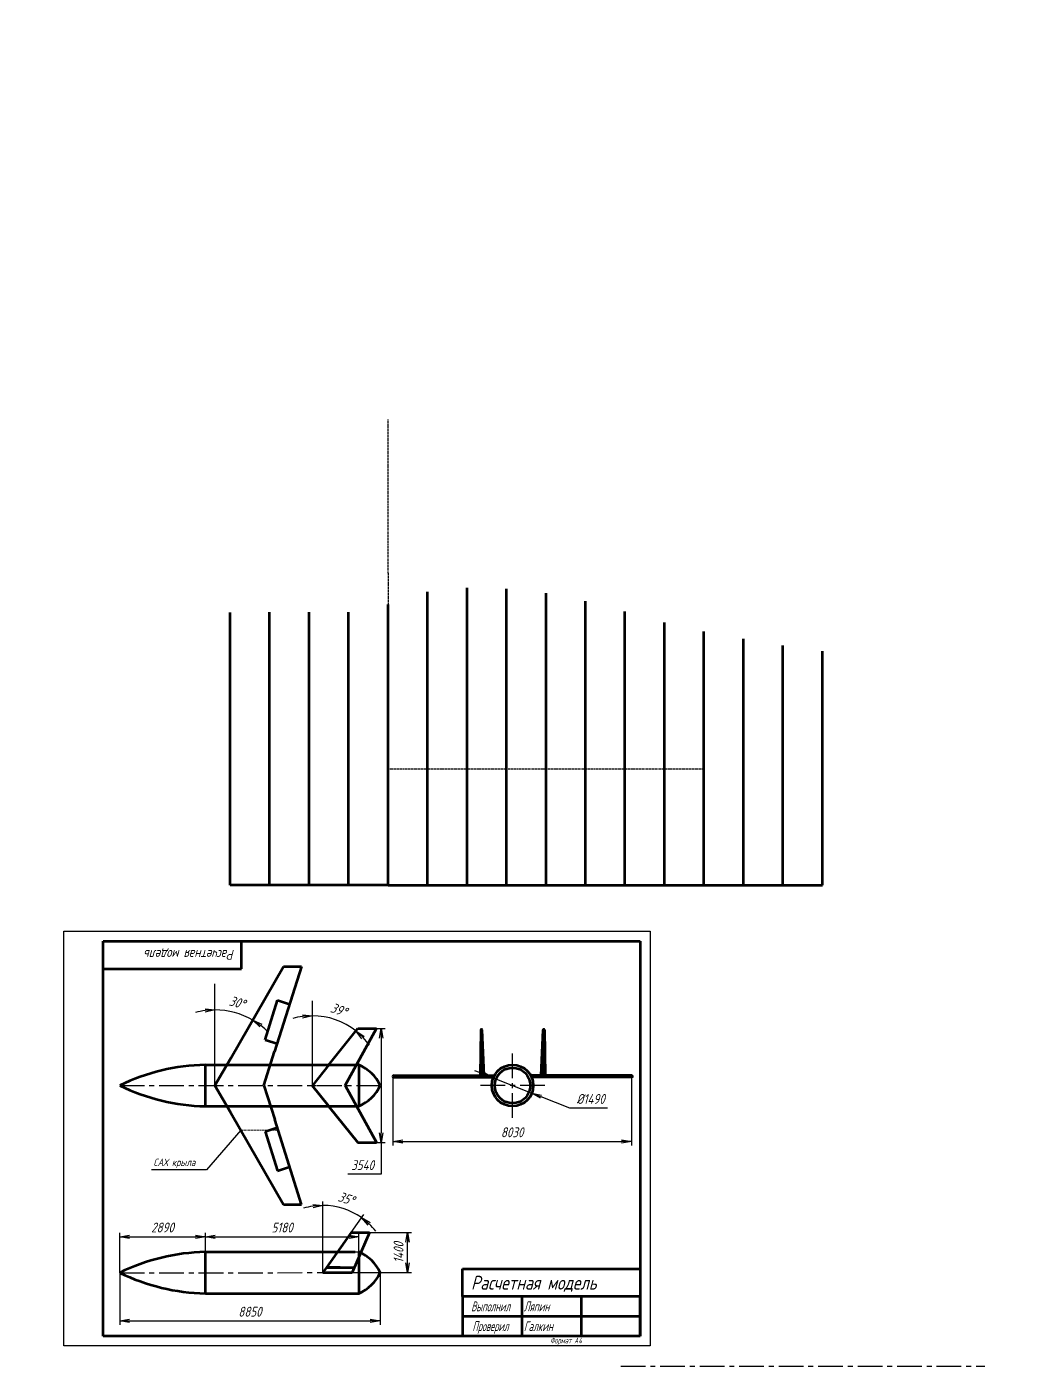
# Model space of a CAD drawing. Header units: millimetres. Extents: x 31085 to 182632, y 10507 to 87776.
# Drawn here: x 145014 to 145524, y 69794 to 70472 of the extents above; entities that cross this region are included whole.
import ezdxf
from ezdxf.enums import TextEntityAlignment as Align

# ---------------------------------------------------------------- set-up
doc = ezdxf.new("R2010")
doc.units = ezdxf.units.MM
doc.linetypes.add('CENTER', pattern=[2, 1.25, -0.25, 0.25, -0.25])
doc.linetypes.add('DASHED', pattern=[0.75, 0.5, -0.25])
for name, color, linetype, lineweight in [('_axes (Оси)', 6, 'CENTER', 30), ('_basic (Основной)', 4, 'Continuous', 60), ('_contour (Тонкий)', 7, 'Continuous', 30), ('_invisible (Невидимый)', 1, 'DASHED', 30), ('_stencil (Трафарет)', 7, 'Continuous', 30), ('_text (Надписи)', 2, 'Continuous', 30), ('_НЕВИДИМЫЙ', 1, 'DASHED', 20)]:
    doc.layers.add(name, color=color, linetype=linetype, lineweight=lineweight)
doc.styles.add('ESKD', font='eskd.shx', dxfattribs={"oblique": 15, "height": 5})
doc.styles.add('ЕСКД', font='eskd', dxfattribs={"oblique": 15, "height": 3.5})
doc.dimstyles.new('ESKD', dxfattribs={"dimtxt": 5, "dimasz": 5, "dimexe": 2, "dimexo": 0, "dimgap": 2, "dimtad": 1, "dimtoh": 1, "dimzin": 12, "dimdsep": 46, "dimtxsty": 'ESKD', "dimblk1": 'OPEN', "dimblk2": 'OPEN', "dimsah": 1, "dimcen": 5, "dimclrd": 256, "dimclre": 256, "dimclrt": 2, "dimadec": 0, "dimazin": 0, "dimtfac": 1, "dimtmove": 0, "dimatfit": 3, "dimldrblk": 'OPEN', "dimfxl": 1, "dimtolj": 1, "dimtzin": 12, "dimlwd": -1, "dimlwe": -1, "dimarcsym": 0})

# ---------------------------------------------------------------- blocks, each defined once
blk = doc.blocks.new('_OPEN')
at = {"color": 0, "linetype": 'ByBlock'}
for p, q in [((-1, 0.17), (0, 0)), ((0, 0), (-1, -0.17)), ((0, 0), (-1, 0))]:
    blk.add_line(p, q, dxfattribs=at)
blk = doc.blocks.new('*D85')
at = {"layer": '_stencil (Трафарет)', "transparency": 16777216}
for p, q in [((145060.84, 69841.57), (145060.84, 69815.13)), ((145192.8, 69841.59), (145192.8, 69815.13)), ((145065.84, 69817.13), (145187.8, 69817.13))]:
    blk.add_line(p, q, dxfattribs=at)
at = {"layer": 'Defpoints', "color": 0, "transparency": 16777216}
for p in [(145060.84, 69841.57), (145192.8, 69841.59), (145192.8, 69817.13)]:
    blk.add_point(p, dxfattribs=at)
at = {"layer": '_stencil (Трафарет)', "transparency": 16777216, "xscale": 5, "yscale": 5, "zscale": 5, "rotation": 180}
blk.add_blockref('_OPEN', (145060.84, 69817.13), dxfattribs=at)
at = {"layer": '_stencil (Трафарет)', "transparency": 16777216, "xscale": 5, "yscale": 5, "zscale": 5}
blk.add_blockref('_OPEN', (145192.8, 69817.13), dxfattribs=at)
at = {"layer": '_stencil (Трафарет)', "color": 2, "transparency": 16777216, "insert": (145126.82, 69821.82), "char_height": 5, "attachment_point": 5, "style": 'ESKD'}
blk.add_mtext('\\A1;8850', dxfattribs=at)
blk = doc.blocks.new('*D86')
at = {"layer": '_stencil (Трафарет)', "transparency": 16777216}
for p, q in [((145199.19, 69940.95), (145199.19, 69905.96)), ((145320.08, 69940.95), (145320.08, 69905.96)), ((145204.19, 69907.96), (145315.08, 69907.96))]:
    blk.add_line(p, q, dxfattribs=at)
at = {"layer": 'Defpoints', "color": 0, "transparency": 16777216}
for p in [(145199.19, 69940.95), (145320.08, 69940.95), (145320.08, 69907.96)]:
    blk.add_point(p, dxfattribs=at)
at = {"layer": '_stencil (Трафарет)', "transparency": 16777216, "xscale": 5, "yscale": 5, "zscale": 5, "rotation": 180}
blk.add_blockref('_OPEN', (145199.19, 69907.96), dxfattribs=at)
at = {"layer": '_stencil (Трафарет)', "transparency": 16777216, "xscale": 5, "yscale": 5, "zscale": 5}
blk.add_blockref('_OPEN', (145320.08, 69907.96), dxfattribs=at)
at = {"layer": '_stencil (Трафарет)', "color": 2, "transparency": 16777216, "insert": (145259.64, 69912.66), "char_height": 5, "attachment_point": 5, "style": 'ESKD'}
blk.add_mtext('\\A1;8030', dxfattribs=at)
blk = doc.blocks.new('*D87')
at = {"layer": '_stencil (Трафарет)', "transparency": 16777216}
for p, q in [((145190.93, 69965.27), (145195.32, 69965.27)), ((145193.32, 69960.27), (145193.32, 69912.43)), ((145190.97, 69907.43), (145195.32, 69907.43)), ((145193.32, 69907.43), (145193.32, 69891.4)), ((145193.32, 69891.4), (145176.48, 69891.4))]:
    blk.add_line(p, q, dxfattribs=at)
at = {"layer": 'Defpoints', "color": 0, "transparency": 16777216}
for p in [(145190.93, 69965.27), (145190.97, 69907.43), (145193.32, 69907.43)]:
    blk.add_point(p, dxfattribs=at)
at = {"layer": '_stencil (Трафарет)', "transparency": 16777216, "xscale": 5, "yscale": 5, "zscale": 5}
for p, rotation in [((145193.32, 69965.27), 90), ((145193.32, 69907.43), 270)]:
    blk.add_blockref('_OPEN', p, dxfattribs=dict(at, rotation=rotation))
at = {"layer": '_stencil (Трафарет)', "color": 2, "transparency": 16777216, "insert": (145183.9, 69896.03), "char_height": 5, "attachment_point": 5, "style": 'ESKD'}
blk.add_mtext('\\A1;3540', dxfattribs=at)
blk = doc.blocks.new('*D88')
at = {"layer": '_stencil (Трафарет)', "transparency": 16777216}
for p, q in [((145245.44, 69942.03), (145240.79, 69943.86)), ((145250.09, 69940.2), (145269.63, 69932.51)), ((145288.88, 69924.94), (145274.29, 69930.68)), ((145307.95, 69924.94), (145288.88, 69924.94))]:
    blk.add_line(p, q, dxfattribs=at)
at = {"layer": 'Defpoints', "color": 0, "transparency": 16777216}
for p in [(145250.09, 69940.2), (145269.63, 69932.51)]:
    blk.add_point(p, dxfattribs=at)
at = {"layer": '_stencil (Трафарет)', "transparency": 16777216, "xscale": 5, "yscale": 5, "zscale": 5}
for p, rotation in [((145250.09, 69940.2), 338.5273488331391), ((145269.63, 69932.51), 158.5273488331391)]:
    blk.add_blockref('_OPEN', p, dxfattribs=dict(at, rotation=rotation))
at = {"layer": '_stencil (Трафарет)', "color": 2, "transparency": 16777216, "insert": (145299.41, 69929.54), "char_height": 5, "attachment_point": 5, "style": 'ESKD'}
blk.add_mtext('\\A1;%%C1490', dxfattribs=at)
blk = doc.blocks.new('*D89')
at = {"layer": '_stencil (Трафарет)', "transparency": 16777216}
for p, q in [((145060.84, 69841.57), (145060.84, 69861.76)), ((145065.84, 69859.76), (145099.23, 69859.76)), ((145104.23, 69852.07), (145104.23, 69861.76))]:
    blk.add_line(p, q, dxfattribs=at)
at = {"layer": 'Defpoints', "color": 0, "transparency": 16777216}
for p in [(145104.23, 69859.76), (145104.23, 69852.07), (145060.84, 69841.57)]:
    blk.add_point(p, dxfattribs=at)
at = {"layer": '_stencil (Трафарет)', "transparency": 16777216, "xscale": 5, "yscale": 5, "zscale": 5, "rotation": 180}
blk.add_blockref('_OPEN', (145060.84, 69859.76), dxfattribs=at)
at = {"layer": '_stencil (Трафарет)', "transparency": 16777216, "xscale": 5, "yscale": 5, "zscale": 5}
blk.add_blockref('_OPEN', (145104.23, 69859.76), dxfattribs=at)
at = {"layer": '_stencil (Трафарет)', "color": 2, "transparency": 16777216, "insert": (145082.54, 69864.46), "char_height": 5, "attachment_point": 5, "style": 'ESKD'}
blk.add_mtext('\\A1;2890', dxfattribs=at)
blk = doc.blocks.new('*D90')
at = {"layer": '_stencil (Трафарет)', "transparency": 16777216}
for p, q in [((145104.23, 69852.07), (145104.23, 69861.76)), ((145109.23, 69859.76), (145177, 69859.76)), ((145182, 69852.09), (145182, 69861.76))]:
    blk.add_line(p, q, dxfattribs=at)
at = {"layer": 'Defpoints', "color": 0, "transparency": 16777216}
for p in [(145182, 69859.76), (145104.23, 69852.07), (145182, 69852.09)]:
    blk.add_point(p, dxfattribs=at)
at = {"layer": '_stencil (Трафарет)', "transparency": 16777216, "xscale": 5, "yscale": 5, "zscale": 5, "rotation": 180}
blk.add_blockref('_OPEN', (145104.23, 69859.76), dxfattribs=at)
at = {"layer": '_stencil (Трафарет)', "transparency": 16777216, "xscale": 5, "yscale": 5, "zscale": 5}
blk.add_blockref('_OPEN', (145182, 69859.76), dxfattribs=at)
at = {"layer": '_stencil (Трафарет)', "color": 2, "transparency": 16777216, "insert": (145143.12, 69864.44), "char_height": 5, "attachment_point": 5, "style": 'ESKD'}
blk.add_mtext('\\A1;5180', dxfattribs=at)
blk = doc.blocks.new('*D91')
at = {"layer": '_stencil (Трафарет)', "transparency": 16777216}
for p, q in [((145187.37, 69861.97), (145208.62, 69861.97)), ((145206.62, 69846.6), (145206.62, 69856.97)), ((145178.53, 69841.6), (145208.62, 69841.6))]:
    blk.add_line(p, q, dxfattribs=at)
at = {"layer": 'Defpoints', "color": 0, "transparency": 16777216}
for p in [(145187.37, 69861.97), (145206.62, 69861.97), (145178.53, 69841.6)]:
    blk.add_point(p, dxfattribs=at)
at = {"layer": '_stencil (Трафарет)', "transparency": 16777216, "xscale": 5, "yscale": 5, "zscale": 5}
for p, rotation in [((145206.62, 69861.97), 90), ((145206.62, 69841.6), 270)]:
    blk.add_blockref('_OPEN', p, dxfattribs=dict(at, rotation=rotation))
at = {"layer": '_stencil (Трафарет)', "color": 2, "transparency": 16777216, "insert": (145202.12, 69851.78), "char_height": 5, "attachment_point": 5, "rotation": 90, "style": 'ESKD'}
blk.add_mtext('\\A1;1400', dxfattribs=at)
blk = doc.blocks.new('*D92')
at = {"layer": '_stencil (Трафарет)', "transparency": 16777216}
for p, q in [((145163.76, 69867.46), (145163.76, 69877.65)), ((145178.07, 69861.97), (145184.48, 69871.09))]:
    blk.add_line(p, q, dxfattribs=at)
for start, end in [(98.42132, 106.84263), (54.90118, 90), (38.05854, 46.47986)]:
    blk.add_arc((145163.76, 69841.6), 34.05, start, end, dxfattribs=at)
at = {"layer": 'Defpoints', "color": 0, "transparency": 16777216}
for p in [(145177.28, 69872.85), (145163.76, 69867.46), (145178.07, 69861.97), (145163.76, 69841.6), (145165.55, 69844.16)]:
    blk.add_point(p, dxfattribs=at)
at = {"layer": '_stencil (Трафарет)', "transparency": 16777216, "xscale": 5, "yscale": 5, "zscale": 5}
for p, rotation in [((145163.76, 69875.65), 4.210657774866052), ((145183.33, 69869.46), 140.6905177987421)]:
    blk.add_blockref('_OPEN', p, dxfattribs=dict(at, rotation=rotation))
at = {"layer": '_stencil (Трафарет)', "color": 2, "transparency": 16777216, "insert": (145175.62, 69879.11), "char_height": 5, "attachment_point": 5, "rotation": 342.45059, "style": 'ESKD'}
blk.add_mtext('\\A1;35°', dxfattribs=at)
blk = doc.blocks.new('*D93')
at = {"layer": '_contour (Тонкий)', "transparency": 16777216}
for start, end in [(98.1174, 106.23481), (51.43879, 90), (35.20398, 43.32138)]:
    blk.add_arc((145158.44, 69936.35), 35.32, start, end, dxfattribs=at)
at = {"layer": 'Defpoints', "color": 0, "transparency": 16777216}
for p in [(145158.44, 69979.16), (145173.76, 69968.18), (145181.48, 69965.27), (145166.69, 69946.7), (145158.44, 69936.35)]:
    blk.add_point(p, dxfattribs=at)
at = {"layer": '_contour (Тонкий)', "transparency": 16777216, "xscale": 5, "yscale": 5, "zscale": 5}
for p, rotation in [((145158.44, 69971.67), 4.058701282094494), ((145180.45, 69963.97), 137.3800841128026)]:
    blk.add_blockref('_OPEN', p, dxfattribs=dict(at, rotation=rotation))
at = {"layer": '_contour (Тонкий)', "color": 2, "transparency": 16777216, "insert": (145171.85, 69974.69), "char_height": 5, "attachment_point": 5, "rotation": 340.71939, "style": 'ESKD'}
blk.add_mtext('\\A1;39°', dxfattribs=at)
blk = doc.blocks.new('*D94')
at = {"layer": '_contour (Тонкий)', "transparency": 16777216}
for start, end in [(60.02406, 90), (97.49366, 104.98732), (45.03673, 52.5304)]:
    blk.add_arc((145109.11, 69936.34), 38.26, start, end, dxfattribs=at)
at = {"layer": 'Defpoints', "color": 0, "transparency": 16777216}
for p in [(145143.83, 69996.55), (145109.11, 69987.76), (145122.18, 69972.3), (145117.08, 69950.16), (145109.11, 69936.34)]:
    blk.add_point(p, dxfattribs=at)
at = {"layer": '_contour (Тонкий)', "transparency": 16777216, "xscale": 5, "yscale": 5, "zscale": 5}
for p, rotation in [((145109.11, 69974.6), 3.746831187921225), ((145128.22, 69969.48), 146.2772262896489)]:
    blk.add_blockref('_OPEN', p, dxfattribs=dict(at, rotation=rotation))
at = {"layer": '_contour (Тонкий)', "color": 2, "transparency": 16777216, "insert": (145120.37, 69978.41), "char_height": 5, "attachment_point": 5, "rotation": 345.01203, "style": 'ESKD'}
blk.add_mtext('\\A1;30°', dxfattribs=at)
blk = doc.blocks.new('*D173')
at = {"layer": '_contour (Тонкий)', "transparency": 16777216}
for p, q in [((170605.56, 87767.65), (170605.56, 87776.38)), ((144413.7, 70196.13), (144446.49, 70196.13)), ((144444.49, 70191.13), (144444.49, 70124.09)), ((144413.7, 70119.09), (144446.49, 70119.09))]:
    blk.add_line(p, q, dxfattribs=at)
blk.add_arc((170605.56, 86048.11), 1726.27, 55.06713, 89.83405, dxfattribs=at)
at = {"layer": 'Defpoints', "color": 0, "transparency": 16777216}
for p in [(170605.56, 87767.65), (171291.12, 87632.41), (171599.67, 87462.64), (170605.56, 86048.11), (170605.56, 86048.11), (144413.7, 70196.13), (144413.7, 70119.09), (144444.49, 70119.09)]:
    blk.add_point(p, dxfattribs=at)
at = {"layer": '_contour (Тонкий)', "transparency": 16777216, "xscale": 5, "yscale": 5, "zscale": 5}
for p, rotation in [((170605.56, 87774.38), 179.9170236007294), ((171598.14, 87460.48), 324.9841519728149), ((144444.49, 70196.13), 90), ((144444.49, 70119.09), 270)]:
    blk.add_blockref('_OPEN', p, dxfattribs=dict(at, rotation=rotation))
at = {"layer": '_contour (Тонкий)', "color": 2, "transparency": 16777216, "char_height": 5, "attachment_point": 5, "style": 'ESKD'}
for s, insert, rotation in [('\\A1;35°', (171127.68, 87699.08), 342.45059), ('\\A1;1400', (144439.99, 70157.61), 90)]:
    blk.add_mtext(s, dxfattribs=dict(at, insert=insert, rotation=rotation))

msp = doc.modelspace()

# ---------------------------------------------------------------- linework, layer by layer
at = {"layer": '_axes (Оси)', "ltscale": 10, "transparency": 33554687}
for p, q in [((145259.863, 69920.057), (145259.863, 69952.651)), ((145060.844, 69936.328), (145192.798, 69936.354)), ((145276.16, 69936.354), (145243.566, 69936.354)), ((145060.844, 69841.572), (145192.798, 69841.599)), ((145314.67, 69794.227), (145499.003, 69794.227))]:
    msp.add_line(p, q, dxfattribs=at)
at = {"layer": '_basic (Основной)', "transparency": 33554687}
for p, q in [((145216.799, 70037.866), (145216.799, 70186.292)), ((145236.799, 70037.866), (145236.799, 70188.276)), ((145256.799, 70037.866), (145256.799, 70187.799)), ((145276.799, 70037.866), (145276.799, 70185.628)), ((145196.799, 70037.866), (145196.799, 70179.909)), ((145296.799, 70037.866), (145296.799, 70181.663)), ((145116.799, 70037.866), (145116.799, 70175.894)), ((145136.799, 70037.866), (145136.799, 70175.932)), ((145156.799, 70037.866), (145156.799, 70175.954)), ((145176.799, 70037.866), (145176.799, 70176.043)), ((145316.799, 70037.866), (145316.799, 70176.274)), ((145336.799, 70037.866), (145336.799, 70170.813)), ((145356.799, 70037.866), (145356.799, 70166.304)), ((145376.799, 70037.866), (145376.799, 70162.502)), ((145396.799, 70037.866), (145396.799, 70159.115)), ((145416.799, 70037.866), (145416.799, 70156.344)), ((145196.799, 70037.866), (145116.799, 70037.866)), ((145196.799, 70037.866), (145136.799, 70037.866)), ((145196.799, 70037.866), (145156.799, 70037.866)), ((145196.799, 70037.866), (145176.799, 70037.866)), ((145196.799, 70037.866), (145216.799, 70037.866)), ((145196.799, 70037.866), (145236.799, 70037.866)), ((145196.799, 70037.866), (145256.799, 70037.866)), ((145196.799, 70037.866), (145276.799, 70037.866)), ((145196.799, 70037.866), (145296.799, 70037.866)), ((145196.799, 70037.866), (145316.799, 70037.866)), ((145196.799, 70037.866), (145336.799, 70037.866)), ((145196.799, 70037.866), (145356.799, 70037.866)), ((145196.799, 70037.866), (145376.799, 70037.866)), ((145196.799, 70037.866), (145396.799, 70037.866)), ((145196.799, 70037.866), (145416.799, 70037.866)), ((145117.075, 69950.16), (145143.831, 69996.547)), ((145152.904, 69996.547), (145139.343, 69953.58)), ((145143.831, 69996.547), (145152.904, 69996.547)), ((145134.519, 69959.54), (145140.812, 69979.481)), ((145140.812, 69979.481), (145146.91, 69977.556)), ((145166.687, 69946.704), (145181.484, 69965.267)), ((145175.031, 69936.354), (145190.934, 69965.267)), ((145243.773, 69964.494), (145243.426, 69941.402)), ((145245.432, 69941.402), (145244.405, 69964.51)), ((145274.294, 69941.402), (145275.321, 69964.51)), ((145275.953, 69964.494), (145276.3, 69941.402)), ((145134.519, 69959.54), (145140.617, 69957.615)), ((145109.098, 69936.33), (145117.075, 69950.16)), ((145133.899, 69936.33), (145139.343, 69953.58)), ((145104.226, 69946.828), (145160.061, 69946.828)), ((145104.23, 69925.844), (145104.23, 69946.828)), ((145115.153, 69946.828), (145120.668, 69946.828)), ((145166.785, 69946.828), (145158.435, 69936.353)), ((145160.061, 69946.828), (145166.785, 69946.828)), ((145166.785, 69946.828), (145180.8, 69946.843)), ((145166.785, 69946.828), (145173.793, 69946.835)), ((145182.004, 69946.843), (145180.8, 69946.843)), ((145182.004, 69946.843), (145182.008, 69925.857)), ((145199.643, 69940.493), (145199.656, 69941.402)), ((145320.085, 69940.493), (145320.072, 69941.402)), ((145109.098, 69936.343), (145117.08, 69922.516)), ((145133.899, 69936.352), (145139.35, 69919.105)), ((145166.789, 69925.867), (145158.423, 69936.338)), ((145175.031, 69936.333), (145190.953, 69907.431)), ((145104.23, 69925.844), (145160.065, 69925.864)), ((145117.08, 69922.516), (145143.853, 69876.139)), ((145160.065, 69925.864), (145182.008, 69925.857)), ((145166.694, 69925.977), (145181.503, 69907.424)), ((145134.528, 69913.143), (145140.625, 69915.07)), ((145152.926, 69876.142), (145139.35, 69919.105)), ((145134.528, 69913.143), (145140.829, 69893.204)), ((145140.829, 69893.204), (145146.925, 69895.131)), ((145143.831, 69876.112), (145152.904, 69876.112)), ((145143.853, 69876.139), (145152.926, 69876.142)), ((145182.004, 69852.088), (145182.008, 69831.102))]:
    msp.add_line(p, q, dxfattribs=at)
at = {"layer": '_basic (Основной)'}
for p, q in [((145052.548, 69809.502), (145052.548, 70009.502)), ((145052.548, 70009.502), (145324.548, 70009.502)), ((145122.548, 69995.502), (145122.548, 70009.502)), ((145324.548, 70009.502), (145324.548, 69809.502)), ((145052.548, 69995.502), (145122.548, 69995.502)), ((145234.548, 69829.502), (145234.548, 69843.502)), ((145234.548, 69843.502), (145324.548, 69843.502)), ((145324.548, 69829.502), (145234.548, 69829.502)), ((145234.548, 69829.502), (145234.548, 69809.502)), ((145264.548, 69829.502), (145264.548, 69809.502)), ((145294.548, 69829.502), (145294.548, 69809.502)), ((145324.548, 69809.502), (145324.548, 69829.502)), ((145234.548, 69819.502), (145324.548, 69819.502)), ((145324.548, 69809.502), (145052.548, 69809.502))]:
    msp.add_line(p, q, dxfattribs=at)
at = {"layer": '_basic (Основной)', "color": 0, "transparency": 33554687}
msp.add_line((145181.484, 69965.267), (145190.934, 69965.267), dxfattribs=at)
at = {"layer": '_basic (Основной)', "color": 4, "transparency": 33554687}
for p, q in [((145181.484, 69965.267), (145186.209, 69965.267)), ((145199.643, 69940.493), (145250.213, 69940.493)), ((145199.656, 69941.402), (145250.656, 69941.402)), ((145320.072, 69941.402), (145269.07, 69941.402)), ((145320.085, 69940.493), (145269.513, 69940.493)), ((145181.503, 69907.424), (145190.953, 69907.431)), ((145178.071, 69861.968), (145165.554, 69844.157)), ((145178.071, 69861.968), (145187.371, 69861.968)), ((145178.071, 69861.968), (145182.721, 69861.968)), ((145187.371, 69861.968), (145178.529, 69841.599)), ((145104.226, 69852.072), (145160.061, 69852.072)), ((145104.23, 69831.088), (145104.23, 69852.072)), ((145160.061, 69852.072), (145180.177, 69852.072)), ((145165.554, 69844.157), (145163.756, 69841.599)), ((145163.756, 69841.599), (145178.529, 69841.599)), ((145165.554, 69844.157), (145179.639, 69844.157)), ((145172.597, 69844.157), (145165.554, 69844.157)), ((145104.23, 69831.088), (145160.065, 69831.109)), ((145160.065, 69831.109), (145180.181, 69831.116)), ((145180.181, 69831.116), (145182.008, 69831.102))]:
    msp.add_line(p, q, dxfattribs=at)
at = {"layer": '_basic (Основной)', "color": 242, "true_color": 0xcd2027, "transparency": 33554687}
for p, q in [((145244.415, 69941.402), (145244.057, 69964.803)), ((145275.311, 69941.402), (145275.669, 69964.803))]:
    msp.add_line(p, q, dxfattribs=at)
at = {"layer": '_basic (Основной)', "color": 4, "transparency": 33554687}
for radius in [10.5, 9]:
    msp.add_circle((145259.863, 69936.354), radius, dxfattribs=at)
at = {"layer": '_basic (Основной)', "transparency": 33554687}
for centre, radius, start, end in [((145244.089, 69964.489), 0.316, 3.899607, 187.983043), ((145275.637, 69964.489), 0.316, 352.016957, 176.100393), ((145106.513, 69842.51), 104.342, 91.255961, 115.956143), ((145173.69, 69927.489), 21.065, 24.889323, 66.7539), ((145199.649, 69940.947), 0.455, 89.168454, 269.168454), ((145199.649, 69940.947), 0.455, 89.168454, 269.168454), ((145320.078, 69940.947), 0.455, 270.831546, 90.831546), ((145106.478, 70030.162), 104.342, 244.065167, 268.765348), ((145173.687, 69945.208), 21.065, 293.26741, 335.131987)]:
    msp.add_arc(centre, radius, start, end, dxfattribs=at)
at = {"layer": '_basic (Основной)', "color": 4, "transparency": 33554687}
for centre, radius, start, end in [((145106.513, 69747.755), 104.342, 91.255961, 115.956143), ((145173.69, 69832.733), 21.065, 24.889323, 66.7539), ((145106.478, 69935.406), 104.342, 244.065167, 268.765348), ((145173.687, 69850.453), 21.065, 293.26741, 335.131987)]:
    msp.add_arc(centre, radius, start, end, dxfattribs=at)
at = {"layer": '_contour (Тонкий)'}
for p, q in [((145032.548, 69804.502), (145032.548, 70014.502)), ((145032.548, 70014.502), (145329.548, 70014.502)), ((145329.548, 70014.502), (145329.548, 69804.502)), ((145329.548, 69804.502), (145032.548, 69804.502))]:
    msp.add_line(p, q, dxfattribs=at)
at = {"layer": '_contour (Тонкий)', "color": 242, "true_color": 0xcd2027, "transparency": 33554687}
for p, q in [((145143.831, 69996.547), (145148.367, 69996.547)), ((145143.831, 69996.547), (145148.367, 69996.547)), ((145181.484, 69965.267), (145186.209, 69965.267)), ((145187.371, 69861.968), (145178.071, 69861.968)), ((145180.177, 69852.072), (145182.004, 69852.088))]:
    msp.add_line(p, q, dxfattribs=at)
at = {"layer": '_contour (Тонкий)', "transparency": 33554687}
for p, q in [((145122.193, 69913.66), (145104.734, 69893.722)), ((145104.734, 69893.722), (145076.981, 69893.722))]:
    msp.add_line(p, q, dxfattribs=at)
at = {"layer": '_invisible (Невидимый)', "transparency": 33554687}
for p, q in [((145196.799, 70195.776), (145196.799, 70273.511)), ((145196.799, 70195.776), (145196.799, 70156.364)), ((145196.799, 70037.866), (145196.799, 70156.364)), ((145196.799, 70116.692), (145196.799, 70077.279)), ((145196.857, 70096.717), (145196.857, 70096.717)), ((145196.857, 70096.717), (145356.931, 70096.717)), ((145196.857, 70096.717), (145216.857, 70096.717)), ((145196.799, 70077.279), (145196.799, 70037.866)), ((145158.435, 69936.354), (145167.105, 69936.354)), ((145167.105, 69925.684), (145180.898, 69925.684))]:
    msp.add_line(p, q, dxfattribs=at)
at = {"layer": '_stencil (Трафарет)', "transparency": 33554687}
for p, q in [((145109.106, 69936.343), (145109.106, 69987.762)), ((145158.435, 69936.354), (145158.435, 69979.157)), ((145163.755, 69841.598), (145163.755, 69867.457))]:
    msp.add_line(p, q, dxfattribs=at)
at = {"layer": '_НЕВИДИМЫЙ', "transparency": 33554687}
msp.add_line((145122.166, 69913.66), (145141.07, 69913.66), dxfattribs=at)

# ---------------------------------------------------------------- texts
at = {"layer": '_basic (Основной)', "color": 30, "style": 'ESKD', "oblique": 15}
msp.add_text('Расчетная модель', height=5, rotation=180, dxfattribs=at).set_placement((145119.105, 70005.002))
msp.add_text('Расчетная модель', height=7, dxfattribs=at).set_placement((145238.829, 69833.002))
at = {"layer": '_text (Надписи)', "style": 'ESKD', "oblique": 15, "width": 0.7}
for s, p in [('Выполнил', (145248.717, 69822.002)), ('Проверил', (145248.629, 69812.002))]:
    msp.add_text(s, height=5, dxfattribs=at).set_placement(p, align=Align.CENTER)
at = {"layer": '_text (Надписи)', "oblique": 15, "width": 0.8}
for s, height, style, p in [('Ляпин', 5, 'ESKD', (145265.548, 69822.002)), ('Галкин', 5, 'ESKD', (145265.548, 69812.002)), ('Формат А4', 3, 'ЕСКД', (145278.86, 69805.744))]:
    msp.add_text(s, height=height, dxfattribs=dict(at, style=style)).set_placement(p)
at = {"layer": '_text (Надписи)', "transparency": 33554687, "insert": (145077.959, 69899.344), "char_height": 3.75, "attachment_point": 1, "style": 'ESKD'}
msp.add_mtext_dynamic_manual_height_columns('САХ крыла', width=2478.63355, gutter_width=1250, heights=[0], dxfattribs=at)

# ---------------------------------------------------------------- dimensions: what is measured, and where the dimension line sits
at = {"layer": '_contour (Тонкий)', "transparency": 33554687}
for base, line1, line2, picture, middle in [((171291.122, 87632.409), ((170605.56, 86048.11), (170605.56, 87767.645)), ((171599.667, 87462.642), (170605.56, 86048.11)), '*D173', (171127.675, 87699.082)), ((145122.18, 69972.296), ((145109.106, 69936.343), (145109.106, 69987.762)), ((145117.075, 69950.16), (145143.831, 69996.547)), '*D94', (145120.369, 69978.414)), ((145173.757, 69968.179), ((145158.435, 69936.354), (145158.435, 69979.157)), ((145166.687, 69946.704), (145181.484, 69965.267)), '*D93', (145171.847, 69974.693))]:
    dim = msp.add_angular_dim_2l(base=base, line1=line1, line2=line2, dimstyle='ESKD', dxfattribs=at)
    dim.commit()
    dim.dimension.update_dxf_attribs({"geometry": picture, "text_midpoint": middle})
at = {"layer": '_contour (Тонкий)', "color": 5, "transparency": 33554687}
dim = msp.add_linear_dim(base=(144444.486, 70119.095), p1=(144413.695, 70196.131), p2=(144413.695, 70119.095), angle=90, text='1400', dimstyle='ESKD', dxfattribs=at)
dim.commit()
dim.dimension.update_dxf_attribs({"geometry": '*D173', "text_midpoint": (144439.986, 70157.613)})
at = {"layer": '_stencil (Трафарет)', "color": 4, "transparency": 33554687}
dim = msp.add_linear_dim(base=(145193.32, 69907.431), p1=(145190.934, 69965.267), p2=(145190.972, 69907.431), angle=90, text='3540', dimstyle='ESKD', dxfattribs=at)
dim.commit()
dim.dimension.update_dxf_attribs({"geometry": '*D87', "text_midpoint": (145183.9, 69891.404), "dimtype": 160})
for base, p1, p2, text, picture, middle in [((145320.078, 69907.956), (145199.195, 69940.954), (145320.078, 69940.947), '8030', '*D86', (145259.636, 69912.663)), ((145104.23, 69859.755), (145060.844, 69841.572), (145104.23, 69852.072), '2890', '*D89', (145082.537, 69864.462)), ((145182.004, 69859.755), (145104.23, 69852.072), (145182.004, 69852.088), '5180', '*D90', (145143.117, 69864.436))]:
    dim = msp.add_linear_dim(base=base, p1=p1, p2=p2, text=text, dimstyle='ESKD', dxfattribs=at)
    dim.commit()
    dim.dimension.update_dxf_attribs({"geometry": picture, "text_midpoint": middle})
dim = msp.add_diameter_dim_2p(p1=(145250.092, 69940.198), p2=(145269.634, 69932.51), text='%%C1490', dimstyle='ESKD', dxfattribs=at)
dim.commit()
dim.dimension.update_dxf_attribs({"geometry": '*D88', "text_midpoint": (145299.415, 69924.94), "dimtype": 163})
at = {"layer": '_stencil (Трафарет)', "transparency": 33554687}
dim = msp.add_angular_dim_2l(base=(145177.277, 69872.847), line1=((145163.755, 69841.598), (145163.755, 69867.457)), line2=((145178.071, 69861.968), (145165.554, 69844.157)), dimstyle='ESKD', dxfattribs=at)
dim.commit()
dim.dimension.update_dxf_attribs({"geometry": '*D92', "text_midpoint": (145175.619, 69879.112)})
at = {"layer": '_stencil (Трафарет)', "color": 4, "transparency": 33554687}
dim = msp.add_linear_dim(base=(145206.618, 69861.968), p1=(145178.529, 69841.599), p2=(145187.371, 69861.968), angle=90, text='1400', dimstyle='ESKD', dxfattribs=at)
dim.commit()
dim.dimension.update_dxf_attribs({"geometry": '*D91', "text_midpoint": (145202.118, 69851.783)})
dim = msp.add_linear_dim(base=(145192.798, 69817.134), p1=(145060.844, 69841.572), p2=(145192.798, 69841.595), text='8850', dimstyle='ESKD', dxfattribs=at)
dim.commit()
dim.dimension.update_dxf_attribs({"geometry": '*D85', "text_midpoint": (145126.821, 69817.134), "dimtype": 160})

doc.saveas('drawing.dxf')
